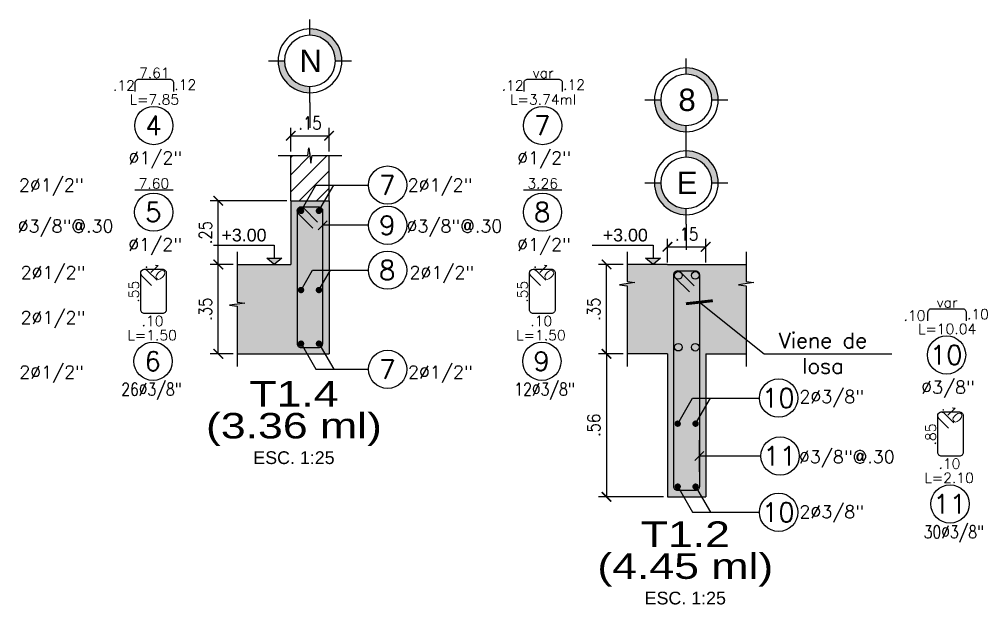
# Model space of a CAD drawing. Header units: millimetres. Extents: x -7.7 to 59, y -25.2 to 13.4.
# Drawn here: x 47.252 to 51.044, y 2.651 to 4.944 of the extents above; entities that cross this region are included whole.
import ezdxf
from ezdxf.enums import TextEntityAlignment as Align

# ---------------------------------------------------------------- set-up
doc = ezdxf.new("R2010")
doc.units = ezdxf.units.MM
doc.header["$LTSCALE"] = 0.05
doc.linetypes.add('DASHDOT2', pattern=[12.7, 6.35, -3.175, 0, -3.175])
for name, color, linetype in [('ACHURADO', 1, 'Continuous'), ('ACOTADO', 2, 'Continuous'), ('CONT_CORTE', 4, 'Continuous'), ('EJES', 1, 'DASHDOT2'), ('TEXTO_REFUERZO', 3, 'Continuous'), ('TITULOS', 1, 'Continuous'), ('TXT_IND', 2, 'Continuous')]:
    doc.layers.add(name, color=color, linetype=linetype)
doc.styles.add('ACOTAMIENTOS', font='romans.shx', dxfattribs={"width": 0.85})
doc.styles.add('ARIAL', font='arial.ttf')
doc.styles.get("Standard").update_dxf_attribs({"font": 'romans.shx'})
doc.dimstyles.new('ACOTA_25', dxfattribs={"dimscale": 0.025, "dimtxt": 2, "dimasz": 1.5, "dimexe": 1.25, "dimexo": 0.625, "dimgap": 1, "dimtad": 1, "dimzin": 4, "dimdsep": 46, "dimtxsty": 'ACOTAMIENTOS', "dimblk1": 'ARCHTICK', "dimblk2": 'ARCHTICK', "dimsah": 1, "dimcen": 1.5, "dimclrd": 1, "dimclre": 1, "dimclrt": 256, "dimadec": 0, "dimazin": 0, "dimtfac": 1, "dimtofl": 0, "dimtmove": 2, "dimatfit": 3, "dimldrblk": 'ARCHTICK', "dimfxl": 0, "dimtolj": 1, "dimtzin": 0, "dimarcsym": 0})

# ---------------------------------------------------------------- blocks, each defined once
blk = doc.blocks.new('COTA25')
at = {"layer": 'TEXTO_REFUERZO', "color": 1}
blk.add_line((0, -0.0625), (0, 0.0625), dxfattribs=at)
at = {"layer": 'TEXTO_REFUERZO'}
blk.add_line((-0.0177, -0.0177), (0.0177, 0.0177), dxfattribs=at)
blk = doc.blocks.new('_ARCHTICK')
at = {"color": 0, "linetype": 'ByBlock', "const_width": 0.15}
blk.add_lwpolyline([(-0.5, -0.5), (0.5, 0.5)], dxfattribs=at)
blk = doc.blocks.new('*D42')
at = {"layer": 'ACOTADO', "color": 1, "lineweight": -2}
for p, q in [((49.6164, 3.9835), (49.5199, 3.9835)), ((49.5512, 3.6335), (49.5512, 3.9835)), ((49.6164, 3.6335), (49.5199, 3.6335))]:
    blk.add_line(p, q, dxfattribs=at)
at = {"layer": 'DEFPOINTS', "color": 0}
for p in [(49.5512, 3.9835), (49.632, 3.9835), (49.632, 3.6335)]:
    blk.add_point(p, dxfattribs=at)
at = {"layer": 'ACOTADO', "color": 1, "lineweight": -2, "xscale": 0.03750000000000001, "yscale": 0.03750000000000001, "zscale": 0.03750000000000001}
for p, rotation in [((49.5512, 3.9835), 90), ((49.5512, 3.6335), 270)]:
    blk.add_blockref('_ARCHTICK', p, dxfattribs=dict(at, rotation=rotation))
at = {"layer": 'ACOTADO', "insert": (49.5012, 3.8085), "char_height": 0.05, "attachment_point": 5, "rotation": 90, "style": 'ACOTAMIENTOS'}
blk.add_mtext('\\A1;.35', dxfattribs=at)
blk = doc.blocks.new('Nivel-elev')
at = {"layer": 'TXT_IND'}
blk.add_hatch(color=1, dxfattribs=at).paths.add_polyline_path([(-0.0585, 0.0506), (0.0585, 0.0506), (0, 0)])
for p, q in [((0, 0), (-0.0585, 0.0506)), ((-0.0585, 0.0506), (0.0585, 0.0506)), ((0.0585, 0.0506), (0, 0))]:
    blk.add_line(p, q, dxfattribs=at)
blk.add_lwpolyline([(-0.4759, 0.1507), (0, 0.1507), (0, 0.0506)], dxfattribs=at)
blk.add_attdef('+2.85', (-0.4759, 0.1706), '', height=0.0975, dxfattribs=at)
blk = doc.blocks.new('EJE')
at = {"layer": 'EJES', "linetype": 'Continuous'}
for points in [[(-0.25, 0), (-0.2, 0, -0.414214), (0, 0.2), (0, 0.25, 0.414214)], [(0.25, 0), (0.2, 0, -0.414214), (0, -0.2), (0, -0.25, 0.414214)]]:
    blk.add_hatch(color=256, dxfattribs=at).paths.add_polyline_path(points)
at = {"layer": 'EJES', "color": 1, "linetype": 'Continuous'}
for p, q in [((0, 0.2), (0, 0.325)), ((-0.2, 0), (-0.325, 0)), ((0.325, 0), (0.2, 0)), ((0, -0.325), (0, -0.2))]:
    blk.add_line(p, q, dxfattribs=at)
at = {"layer": 'EJES', "color": 3, "linetype": 'Continuous'}
for radius in [0.25, 0.2]:
    blk.add_circle((0, 0), radius, dxfattribs=at)
at = {"layer": 'EJES', "color": 4, "linetype": 'Continuous', "style": 'ARIAL'}
blk.add_attdef('EJE', text='', height=0.175, dxfattribs=at).set_placement((0, 0), align=Align.MIDDLE_CENTER)
blk = doc.blocks.new('*D43')
at = {"layer": 'ACOTADO', "color": 1, "lineweight": -2}
for p, q in [((49.7898, 3.991), (49.7898, 4.0838)), ((49.9398, 3.991), (49.9398, 4.0838)), ((49.7898, 4.0526), (49.9398, 4.0526))]:
    blk.add_line(p, q, dxfattribs=at)
at = {"layer": 'DEFPOINTS', "color": 0}
for p in [(49.9398, 4.0526), (49.7898, 3.9754), (49.9398, 3.9754)]:
    blk.add_point(p, dxfattribs=at)
at = {"layer": 'ACOTADO', "color": 1, "lineweight": -2, "xscale": 0.03750000000000001, "yscale": 0.03750000000000001, "zscale": 0.03750000000000001, "rotation": 180}
blk.add_blockref('_ARCHTICK', (49.7898, 4.0526), dxfattribs=at)
at = {"layer": 'ACOTADO', "color": 1, "lineweight": -2, "xscale": 0.03750000000000001, "yscale": 0.03750000000000001, "zscale": 0.03750000000000001}
blk.add_blockref('_ARCHTICK', (49.9398, 4.0526), dxfattribs=at)
at = {"layer": 'ACOTADO', "insert": (49.8648, 4.1026), "char_height": 0.05, "attachment_point": 5, "style": 'ACOTAMIENTOS'}
blk.add_mtext('\\A1;.15', dxfattribs=at)
blk = doc.blocks.new('*D58')
at = {"layer": 'ACOTADO', "color": 1, "lineweight": -2}
for p, q in [((48.3149, 4.4262), (48.3149, 4.519)), ((48.4649, 4.4262), (48.4649, 4.519)), ((48.3149, 4.4878), (48.4649, 4.4878))]:
    blk.add_line(p, q, dxfattribs=at)
at = {"layer": 'DEFPOINTS', "color": 0}
for p in [(48.4649, 4.4878), (48.3149, 4.4106), (48.4649, 4.4106)]:
    blk.add_point(p, dxfattribs=at)
at = {"layer": 'ACOTADO', "color": 1, "lineweight": -2, "xscale": 0.03750000000000001, "yscale": 0.03750000000000001, "zscale": 0.03750000000000001, "rotation": 180}
blk.add_blockref('_ARCHTICK', (48.3149, 4.4878), dxfattribs=at)
at = {"layer": 'ACOTADO', "color": 1, "lineweight": -2, "xscale": 0.03750000000000001, "yscale": 0.03750000000000001, "zscale": 0.03750000000000001}
blk.add_blockref('_ARCHTICK', (48.4649, 4.4878), dxfattribs=at)
at = {"layer": 'ACOTADO', "insert": (48.3899, 4.5378), "char_height": 0.05, "attachment_point": 5, "style": 'ACOTAMIENTOS'}
blk.add_mtext('\\A1;.15', dxfattribs=at)
blk = doc.blocks.new('*D273')
at = {"layer": 'DEFPOINTS', "color": 0}
for p in [(48.0308, 3.9835), (48.1043, 3.9835), (48.1043, 3.6335)]:
    blk.add_point(p, dxfattribs=at)
at = {"layer": 'TXT_IND', "color": 1, "lineweight": -2}
for p, q in [((48.0887, 3.9835), (47.9996, 3.9835)), ((48.0308, 3.6335), (48.0308, 3.9835)), ((48.0887, 3.6335), (47.9996, 3.6335))]:
    blk.add_line(p, q, dxfattribs=at)
at = {"layer": 'TXT_IND', "color": 1, "lineweight": -2, "xscale": 0.03750000000000001, "yscale": 0.03750000000000001, "zscale": 0.03750000000000001}
for p, rotation in [((48.0308, 3.9835), 90), ((48.0308, 3.6335), 270)]:
    blk.add_blockref('_ARCHTICK', p, dxfattribs=dict(at, rotation=rotation))
at = {"layer": 'TXT_IND', "insert": (47.9808, 3.8085), "char_height": 0.05, "attachment_point": 5, "rotation": 90, "style": 'ACOTAMIENTOS'}
blk.add_mtext('\\A1;.35', dxfattribs=at)
blk = doc.blocks.new('Titulos')
at = {"layer": 'TITULOS', "color": 1, "style": 'ARIAL', "width": 1.25}
blk.add_attdef('TITULO_1', text='', height=0.2, dxfattribs=at).set_placement((0, 0.25), align=Align.MIDDLE_CENTER)
at = {"layer": 'TITULOS', "style": 'ARIAL', "width": 1.25}
blk.add_attdef('TITULO_2', text='', height=0.2, dxfattribs=at).set_placement((0, 0), align=Align.MIDDLE_CENTER)
at = {"layer": 'TITULOS', "color": 2, "width": 1.25}
for tag, p in [('ESCALA_1', (0, -0.2505)), ('ESCALA_2', (0, -0.4083))]:
    blk.add_attdef(tag, text='', height=0.1, dxfattribs=at).set_placement(p, align=Align.MIDDLE_CENTER)
blk = doc.blocks.new('*D59')
at = {"layer": 'ACOTADO', "color": 1, "lineweight": -2}
for p, q in [((49.6164, 3.6335), (49.5199, 3.6335)), ((49.5512, 3.6335), (49.5512, 3.0735)), ((49.7742, 3.0735), (49.5199, 3.0735))]:
    blk.add_line(p, q, dxfattribs=at)
at = {"layer": 'DEFPOINTS', "color": 0}
for p in [(49.632, 3.6335), (49.5512, 3.0735), (49.7898, 3.0735)]:
    blk.add_point(p, dxfattribs=at)
at = {"layer": 'ACOTADO', "color": 1, "lineweight": -2, "xscale": 0.03750000000000001, "yscale": 0.03750000000000001, "zscale": 0.03750000000000001}
for p, rotation in [((49.5512, 3.6335), 90), ((49.5512, 3.0735), 270)]:
    blk.add_blockref('_ARCHTICK', p, dxfattribs=dict(at, rotation=rotation))
at = {"layer": 'ACOTADO', "insert": (49.5012, 3.3535), "char_height": 0.05, "attachment_point": 5, "rotation": 90, "style": 'ACOTAMIENTOS'}
blk.add_mtext('\\A1;.56', dxfattribs=at)
blk = doc.blocks.new('*D323')
at = {"layer": 'DEFPOINTS', "color": 0}
for p in [(48.0308, 4.2335), (48.3149, 4.2335), (48.1043, 3.9835)]:
    blk.add_point(p, dxfattribs=at)
at = {"layer": 'TXT_IND', "color": 1, "lineweight": -2}
for p, q in [((48.2993, 4.2335), (47.9996, 4.2335)), ((48.0308, 3.9835), (48.0308, 4.2335)), ((48.0887, 3.9835), (47.9996, 3.9835))]:
    blk.add_line(p, q, dxfattribs=at)
at = {"layer": 'TXT_IND', "color": 1, "lineweight": -2, "xscale": 0.03750000000000001, "yscale": 0.03750000000000001, "zscale": 0.03750000000000001}
for p, rotation in [((48.0308, 4.2335), 90), ((48.0308, 3.9835), 270)]:
    blk.add_blockref('_ARCHTICK', p, dxfattribs=dict(at, rotation=rotation))
at = {"layer": 'TXT_IND', "insert": (47.9808, 4.1085), "char_height": 0.05, "attachment_point": 5, "rotation": 90, "style": 'ACOTAMIENTOS'}
blk.add_mtext('\\A1;.25', dxfattribs=at)

msp = doc.modelspace()

# ---------------------------------------------------------------- hatches: boundary and pattern name
at = {"layer": 'ACHURADO'}
h = msp.add_hatch(dxfattribs=at)
h.set_pattern_fill('ANSI31', color=256, scale=0.015, style=0)
h.set_pattern_definition([(45, (32.181955, 1.874524), (-0.03367596, 0.03367596), [])])
h.paths.add_polyline_path([(48.4649, 4.4106), (48.3979, 4.4106), (48.3939, 4.3806), (48.3859, 4.4406), (48.3819, 4.4106), (48.3149, 4.4106), (48.3149, 4.2335), (48.4649, 4.2335)])
h = msp.add_hatch(color=254, dxfattribs=at)
h.dxf.hatch_style = 1
h.paths.add_polyline_path([(48.4649, 4.2335), (48.3149, 4.2335), (48.3149, 3.9835), (48.1043, 3.9835), (48.1043, 3.8359), (48.1343, 3.8319), (48.0743, 3.8239), (48.1043, 3.8199), (48.1043, 3.6335), (48.4649, 3.6335)])
h = msp.add_hatch(color=254, dxfattribs=at)
h.dxf.hatch_style = 1
h.paths.add_polyline_path([(50.0977, 3.9005), (50.0677, 3.9045), (50.1277, 3.9125), (50.0977, 3.9165), (50.0977, 3.9835), (49.9398, 3.9835), (49.7898, 3.9835), (49.632, 3.9835), (49.632, 3.9165), (49.662, 3.9125), (49.602, 3.9045), (49.632, 3.9005), (49.632, 3.6335), (49.7898, 3.6335), (49.7898, 3.5835), (49.7898, 3.0735), (49.9398, 3.0735), (49.9398, 3.6335), (50.0977, 3.6335)])

# ---------------------------------------------------------------- linework, layer by layer
at = {"layer": 'ACOTADO'}
for centre in [(49.8324, 3.941), (49.8988, 3.9408), (49.8324, 3.6596), (49.8988, 3.6594)]:
    msp.add_circle(centre, 0.0148, dxfattribs=at)
at = {"layer": 'CONT_CORTE'}
for p, q in [((48.3149, 4.2335), (48.3149, 4.4106)), ((48.4649, 4.2335), (48.4649, 4.4106)), ((48.3149, 4.2335), (48.3149, 3.9835)), ((48.3149, 4.2335), (48.4649, 4.2335)), ((48.1049, 3.9835), (48.3149, 3.9835)), ((49.7898, 3.9835), (49.9398, 3.9835)), ((48.1043, 3.6335), (48.4649, 3.6335))]:
    msp.add_line(p, q, dxfattribs=at)
at = {"layer": 'CONT_CORTE', "color": 1}
for points in [[(48.2649, 4.4106), (48.3819, 4.4106), (48.3859, 4.4406), (48.3939, 4.3806), (48.3979, 4.4106), (48.5149, 4.4106)], [(48.1043, 4.0335), (48.1043, 3.8359), (48.1343, 3.8319), (48.0743, 3.8239), (48.1043, 3.8199), (48.1043, 3.5835)], [(49.632, 4.0335), (49.632, 3.9165), (49.662, 3.9125), (49.602, 3.9045), (49.632, 3.9005), (49.632, 3.5835)], [(50.0977, 4.0335), (50.0977, 3.9165), (50.1277, 3.9125), (50.0677, 3.9045), (50.0977, 3.9005), (50.0977, 3.5835)]]:
    msp.add_lwpolyline(points, dxfattribs=at)
at = {"layer": 'CONT_CORTE'}
for points in [[(48.4649, 4.2335), (48.4649, 4.2335), (48.4649, 3.6335)], [(49.7898, 3.9835), (49.632, 3.9835)], [(49.9398, 3.9835), (50.0977, 3.9835)], [(49.7898, 3.6335), (49.632, 3.6335)], [(49.7898, 3.6335), (49.7898, 3.5835)], [(49.7898, 3.6335), (49.7898, 3.0735), (49.9398, 3.0735)], [(49.9398, 3.6335), (49.9398, 3.6335), (49.9398, 3.5835)], [(49.9398, 3.6335), (49.9398, 3.0735)], [(49.9398, 3.6335), (50.0977, 3.6335)]]:
    msp.add_lwpolyline(points, dxfattribs=at)
at = {"layer": 'EJES', "ltscale": 0.2}
for p, q in [((48.3899, 4.6186), (48.3899, 4.4114)), ((49.8637, 4.1409), (49.8637, 3.9835))]:
    msp.add_line(p, q, dxfattribs=at)
at = {"layer": 'TEXTO_REFUERZO', "color": 1}
for p, q in [((48.4133, 4.2945), (48.619, 4.2945)), ((48.3999, 3.9613), (48.619, 3.9613)), ((48.4129, 3.573), (48.6191, 3.573)), ((49.8878, 3.4605), (50.1501, 3.4605)), ((49.8878, 3.013), (50.1501, 3.013))]:
    msp.add_line(p, q, dxfattribs=at)
at = {"layer": 'TEXTO_REFUERZO', "color": 5}
for points in [[(47.7056, 4.6615), (47.7056, 4.6942, -0.414214), (47.7206, 4.7092), (47.8406, 4.7092, -0.414214), (47.8556, 4.6942), (47.8556, 4.6615)], [(49.2281, 4.6615), (49.2281, 4.6942, -0.414214), (49.2431, 4.7092), (49.3631, 4.7092, -0.414214), (49.3781, 4.6942), (49.3781, 4.6615)], [(47.7697, 3.9012), (47.7317, 3.9393, -0.668179), (47.7423, 3.9649), (47.8123, 3.9649, -0.414214), (47.8273, 3.9499), (47.8273, 3.8062, -0.414214), (47.8123, 3.7912), (47.7423, 3.7912, -0.414214), (47.7273, 3.8062), (47.7273, 3.9499, -0.668179), (47.7529, 3.9605), (47.7909, 3.9224)], [(49.2922, 3.9012), (49.2542, 3.9393, -0.668179), (49.2648, 3.9649), (49.3348, 3.9649, -0.414214), (49.3498, 3.9499), (49.3498, 3.8062, -0.414214), (49.3348, 3.7912), (49.2648, 3.7912, -0.414214), (49.2498, 3.8062), (49.2498, 3.9499, -0.668179), (49.2754, 3.9605), (49.3135, 3.9224)], [(50.8099, 3.7629), (50.8099, 3.7955, -0.414214), (50.8249, 3.8105), (50.9449, 3.8105, -0.414214), (50.9599, 3.7955), (50.9599, 3.7629)], [(50.8906, 3.3424), (50.8525, 3.3804, -0.668179), (50.8631, 3.406), (50.9331, 3.406, -0.414214), (50.9481, 3.391), (50.9481, 3.2474, -0.414214), (50.9331, 3.2324), (50.8631, 3.2324, -0.414214), (50.8481, 3.2474), (50.8481, 3.391, -0.668179), (50.8737, 3.4016), (50.9118, 3.3636)]]:
    msp.add_lwpolyline(points, format="xyb", dxfattribs=at)
at = {"layer": 'TEXTO_REFUERZO', "color": 1}
for points in [[(48.3549, 4.1935), (48.4133, 4.2945)], [(48.4249, 4.1935), (48.4833, 4.2945)], [(48.6191, 4.1371), (48.4399, 4.1371)], [(48.3549, 3.8835), (48.3999, 3.9613)], [(48.4249, 3.8835), (48.4699, 3.9613)], [(48.3549, 3.6735), (48.4129, 3.573)], [(48.4249, 3.6735), (48.4829, 3.573)], [(49.8298, 3.3601), (49.8878, 3.4605)], [(49.8998, 3.3601), (49.9578, 3.4605)], [(50.1558, 3.2334), (49.9148, 3.2334)], [(49.8298, 3.1135), (49.8878, 3.013)], [(49.8998, 3.1135), (49.9578, 3.013)]]:
    msp.add_lwpolyline(points, dxfattribs=at)
at = {"layer": 'TEXTO_REFUERZO', "color": 5}
for points in [[(47.7037, 4.2756), (47.7037, 4.2756), (47.8537, 4.2756)], [(49.2262, 4.2756), (49.2262, 4.2756), (49.3762, 4.2756)]]:
    msp.add_lwpolyline(points, dxfattribs=at)
for points in [[(48.4249, 4.2085), (48.3549, 4.2085, 0.414214), (48.3399, 4.1935), (48.3399, 3.6735, 0.414214), (48.3549, 3.6585), (48.4249, 3.6585, 0.414214), (48.4399, 3.6735), (48.4399, 4.1935, 0.414214)], [(48.4199, 4.1497), (48.3656, 4.2041, 1), (48.3443, 4.1829), (48.4009, 4.1263), (48.3443, 4.1829, -1), (48.3656, 4.2041)], [(49.8298, 3.9585), (49.8998, 3.9585, -0.414214), (49.9148, 3.9435), (49.9148, 3.1135, -0.414214), (49.8998, 3.0985), (49.8298, 3.0985, -0.414214), (49.8148, 3.1135), (49.8148, 3.9435, -0.414214)], [(49.8948, 3.8997), (49.8404, 3.9541, 1), (49.8192, 3.9329), (49.8758, 3.8763), (49.8192, 3.9329, -1), (49.8404, 3.9541)]]:
    msp.add_lwpolyline(points, format="xyb", close=True, dxfattribs=at)
at = {"layer": 'TEXTO_REFUERZO', "color": 1, "const_width": 0.0125}
for points in [[(48.3487, 4.1935, -1), (48.3612, 4.1935, -1)], [(48.4187, 4.1935, -1), (48.4312, 4.1935, -1)], [(48.3487, 3.8835, -1), (48.3612, 3.8835, -1)], [(48.4187, 3.8835, -1), (48.4312, 3.8835, -1)], [(48.3487, 3.6735, -1), (48.3612, 3.6735, -1)], [(48.4187, 3.6735, -1), (48.4312, 3.6735, -1)], [(49.8236, 3.3601, 1), (49.8361, 3.3601, 1)], [(49.8936, 3.3601, 1), (49.9061, 3.3601, 1)], [(49.8236, 3.1135, -1), (49.8361, 3.1135, -1)], [(49.8936, 3.1135, -1), (49.9061, 3.1135, -1)]]:
    msp.add_lwpolyline(points, format="xyb", close=True, dxfattribs=at)
at = {"layer": 'TEXTO_REFUERZO', "color": 3}
for centre in [(47.7785, 4.5278), (49.301, 4.5278), (48.694, 4.2945), (47.778, 4.1885), (49.3005, 4.1885), (48.6941, 4.1371), (48.694, 3.9613), (47.7754, 3.6044), (49.298, 3.6044), (50.8827, 3.6292), (48.6941, 3.573), (50.2251, 3.4605), (50.2308, 3.2334), (50.8963, 3.0456), (50.2251, 3.013)]:
    msp.add_circle(centre, 0.075, dxfattribs=at)

# ---------------------------------------------------------------- block references
at = {"layer": 'EJES'}
ref = msp.add_blockref('EJE', (48.3899, 4.7811), dxfattribs=dict(at, xscale=-0.5, yscale=0.5, zscale=0.5))
ref.add_attrib('EJE', 'N', dxfattribs={"color": 4, "linetype": 'Continuous', "height": 0.0875, "style": 'ARIAL'}).set_placement((48.3928, 4.7811), align=Align.MIDDLE_CENTER)
ref = msp.add_blockref('EJE', (49.8637, 4.6284), dxfattribs=dict(at, xscale=-0.5, yscale=0.5, zscale=0.5))
ref.add_attrib('EJE', '8', dxfattribs={"color": 4, "linetype": 'Continuous', "height": 0.0875, "style": 'ARIAL'}).set_placement((49.8666, 4.6284), align=Align.MIDDLE_CENTER)
ref = msp.add_blockref('EJE', (49.8637, 4.3034), dxfattribs=dict(at, xscale=-0.5, yscale=0.5, zscale=0.5))
ref.add_attrib('EJE', 'E', dxfattribs={"color": 4, "linetype": 'Continuous', "height": 0.0875, "style": 'ARIAL'}).set_placement((49.8666, 4.3034), align=Align.MIDDLE_CENTER)
at = {"layer": 'TEXTO_REFUERZO', "color": 5}
for p in [(48.4399, 4.1371), (49.9148, 3.2334)]:
    msp.add_blockref('COTA25', p, dxfattribs=at)
at = {"layer": 'TITULOS'}
ref = msp.add_blockref('Titulos', (48.3272, 3.3522), dxfattribs=dict(at, xscale=0.5, yscale=0.5, zscale=0.5))
ref.add_attrib('TITULO_1', 'T1.4', dxfattribs={"color": 1, "height": 0.1, "style": 'ARIAL', "width": 1.25}).set_placement((48.3272, 3.4772), align=Align.MIDDLE_CENTER)
ref.add_attrib('TITULO_2', '(3.36 ml)', dxfattribs={"height": 0.1, "style": 'ARIAL', "width": 1.25}).set_placement((48.3272, 3.3522), align=Align.MIDDLE_CENTER)
ref.add_attrib('ESCALA_1', 'ESC. 1:25', dxfattribs={"color": 2, "height": 0.05, "style": 'ARIAL'}).set_placement((48.3272, 3.227), align=Align.MIDDLE_CENTER)
ref = msp.add_blockref('Titulos', (49.8597, 2.8023), dxfattribs=dict(at, xscale=0.5, yscale=0.5, zscale=0.5))
ref.add_attrib('TITULO_1', 'T1.2', dxfattribs={"color": 1, "height": 0.1, "style": 'ARIAL', "width": 1.25}).set_placement((49.8597, 2.9273), align=Align.MIDDLE_CENTER)
ref.add_attrib('TITULO_2', '(4.45 ml)', dxfattribs={"height": 0.1, "style": 'ARIAL', "width": 1.25}).set_placement((49.8597, 2.8023), align=Align.MIDDLE_CENTER)
ref.add_attrib('ESCALA_1', 'ESC. 1:25', dxfattribs={"color": 2, "height": 0.05, "style": 'ARIAL'}).set_placement((49.8597, 2.6771), align=Align.MIDDLE_CENTER)
at = {"layer": 'TXT_IND'}
ref = msp.add_blockref('Nivel-elev', (48.2499, 3.9835), dxfattribs=dict(at, xscale=0.5, yscale=0.5, zscale=0.5))
ref.add_attrib('+2.85', '+3.00', dxfattribs={"height": 0.05, "style": 'ARIAL'}).set_placement((48.1315, 4.0588), align=Align.BOTTOM_CENTER)
ref = msp.add_blockref('Nivel-elev', (49.7335, 3.9835), dxfattribs=dict(at, xscale=0.5, yscale=0.5, zscale=0.5))
ref.add_attrib('+2.85', '+3.00', dxfattribs={"height": 0.05, "style": 'ARIAL'}).set_placement((49.6246, 4.0588), align=Align.BOTTOM_CENTER)

# ---------------------------------------------------------------- texts
at = {"layer": 'TEXTO_REFUERZO', "color": 2}
for s, p in [('7.61', (47.7806, 4.7336)), ('var', (49.3031, 4.7336)), ('.12', (47.6613, 4.6846)), ('.12', (47.9016, 4.6875)), ('.12', (49.1838, 4.6846)), ('.12', (49.4241, 4.6875)), ('L=7.85', (47.7806, 4.6297)), ('L=3.74ml', (49.3031, 4.6297)), ('7.60', (47.7787, 4.3009)), ('3.26', (49.3012, 4.3009)), ('var', (50.8849, 3.835)), ('.10', (50.7571, 3.7834)), ('.10', (51.0059, 3.7889)), ('.10', (47.7733, 3.7624)), ('.10', (49.2958, 3.7624)), ('L=1.50', (47.772, 3.7067)), ('L=1.50', (49.2945, 3.7067)), ('L=10.04', (50.8849, 3.7311)), ('.10', (50.8941, 3.2035)), ('L=2.10', (50.8928, 3.1478))]:
    msp.add_text(s, height=0.04, dxfattribs=at).set_placement(p, align=Align.MIDDLE_CENTER)
at = {"layer": 'TEXTO_REFUERZO', "color": 3}
for s, p in [('4', (47.777, 4.5278)), ('7', (49.2995, 4.5278)), ('7', (48.6925, 4.2945)), ('5', (47.7765, 4.1885)), ('8', (49.299, 4.1885)), ('9', (48.6926, 4.1371)), ('8', (48.6925, 3.9613)), ('6', (47.774, 3.6044)), ('9', (49.2965, 3.6044)), ('10', (50.8813, 3.6292)), ('7', (48.6926, 3.573)), ('10', (50.2237, 3.4605)), ('11', (50.2293, 3.2334)), ('11', (50.8948, 3.0456)), ('10', (50.2237, 3.013))]:
    msp.add_text(s, height=0.075, dxfattribs=at).set_placement(p, align=Align.MIDDLE_CENTER)
at = {"layer": 'TEXTO_REFUERZO', "color": 2}
for s, p in [('%%C1/2"', (47.6791, 4.4013)), ('%%C1/2"', (49.2016, 4.4013)), ('2%%C1/2"', (47.2504, 4.2947)), ('2%%C1/2"', (48.7729, 4.2947)), ('%%C3/8"@.30', (47.2455, 4.1339)), ('%%C3/8"@.30', (48.768, 4.1339)), ('%%C1/2"', (47.6787, 4.0619)), ('%%C1/2"', (49.2012, 4.0619)), ('2%%C1/2"', (47.2572, 3.9523)), ('2%%C1/2"', (48.7797, 3.9523)), ('2%%C1/2"', (47.2571, 3.7759)), ('2%%C1/2"', (47.2516, 3.5622)), ('2%%C1/2"', (48.7741, 3.5622)), ('%%C3/8"', (50.7834, 3.5027)), ('2%%C3/8"', (50.3066, 3.4657)), ('%%C3/8"@.30', (50.3047, 3.2302)), ('2%%C3/8"', (50.3066, 3.015))]:
    msp.add_text(s, height=0.05, dxfattribs=at).set_placement(p, align=Align.MIDDLE_LEFT)
for s, rotation, p in [('.10', 315, (47.7863, 3.9612)), ('.10', 315, (49.3088, 3.9612)), ('.55', 90, (47.7001, 3.8766)), ('.55', 90, (49.2226, 3.8766)), ('.10', 315, (50.9071, 3.4023)), ('.85', 90, (50.8209, 3.3178))]:
    msp.add_text(s, height=0.04, rotation=rotation, dxfattribs=at).set_placement(p, align=Align.MIDDLE_CENTER)
at = {"layer": 'TEXTO_REFUERZO', "color": 2, "width": 0.8}
for s, p in [('26%%C3/8"', (47.651, 3.4949)), ('12%%C3/8"', (49.1903, 3.4949)), ('30%%C3/8"', (50.7931, 2.9361))]:
    msp.add_text(s, height=0.05, dxfattribs=at).set_placement(p, align=Align.MIDDLE_LEFT)
at = {"layer": 'TXT_IND', "color": 4, "insert": (50.3988, 3.5564), "char_height": 0.06, "attachment_point": 8}
msp.add_mtext('Viene de\\Plosa', dxfattribs=at)

# ---------------------------------------------------------------- dimensions: what is measured, and where the dimension line sits
at = {"layer": 'ACOTADO', "color": 1}
for p1, p2, picture, middle in [((48.3149, 4.4106), (48.4649, 4.4106), '*D58', (48.3899, 4.5378)), ((49.7898, 3.9754), (49.9398, 3.9754), '*D43', (49.8648, 4.1026))]:
    dim = msp.add_aligned_dim(p1=p1, p2=p2, distance=0.0772, dimstyle='ACOTA_25', dxfattribs=at)
    dim.commit()
    dim.dimension.update_dxf_attribs({"geometry": picture, "text_midpoint": middle})
at = {"layer": 'ACOTADO'}
for base, p2, picture, middle in [((49.5512, 3.9835), (49.632, 3.9835), '*D42', (49.5012, 3.8085)), ((49.5512, 3.0735), (49.7898, 3.0735), '*D59', (49.5012, 3.3535))]:
    dim = msp.add_linear_dim(base=base, p1=(49.632, 3.6335), p2=p2, angle=90, dimstyle='ACOTA_25', dxfattribs=at)
    dim.commit()
    dim.dimension.update_dxf_attribs({"geometry": picture, "text_midpoint": middle})
at = {"layer": 'TXT_IND'}
for base, p1, p2, picture, middle in [((48.0308, 4.2335), (48.1043, 3.9835), (48.3149, 4.2335), '*D323', (47.9808, 4.1085)), ((48.0308, 3.9835), (48.1043, 3.6335), (48.1043, 3.9835), '*D273', (47.9808, 3.8085))]:
    dim = msp.add_linear_dim(base=base, p1=p1, p2=p2, angle=90, dimstyle='ACOTA_25', override={"dimfxl": 0.18}, dxfattribs=at)
    dim.commit()
    dim.dimension.update_dxf_attribs({"geometry": picture, "text_midpoint": middle})

# ---------------------------------------------------------------- leaders
msp.add_leader([(49.9148, 3.8358), (50.1687, 3.6335), (50.6687, 3.6335)], dimstyle='ACOTA_25', override={"dimasz": 3, "dimgap": 1, "dimtad": 0}, dxfattribs=at)

doc.saveas('drawing.dxf')
